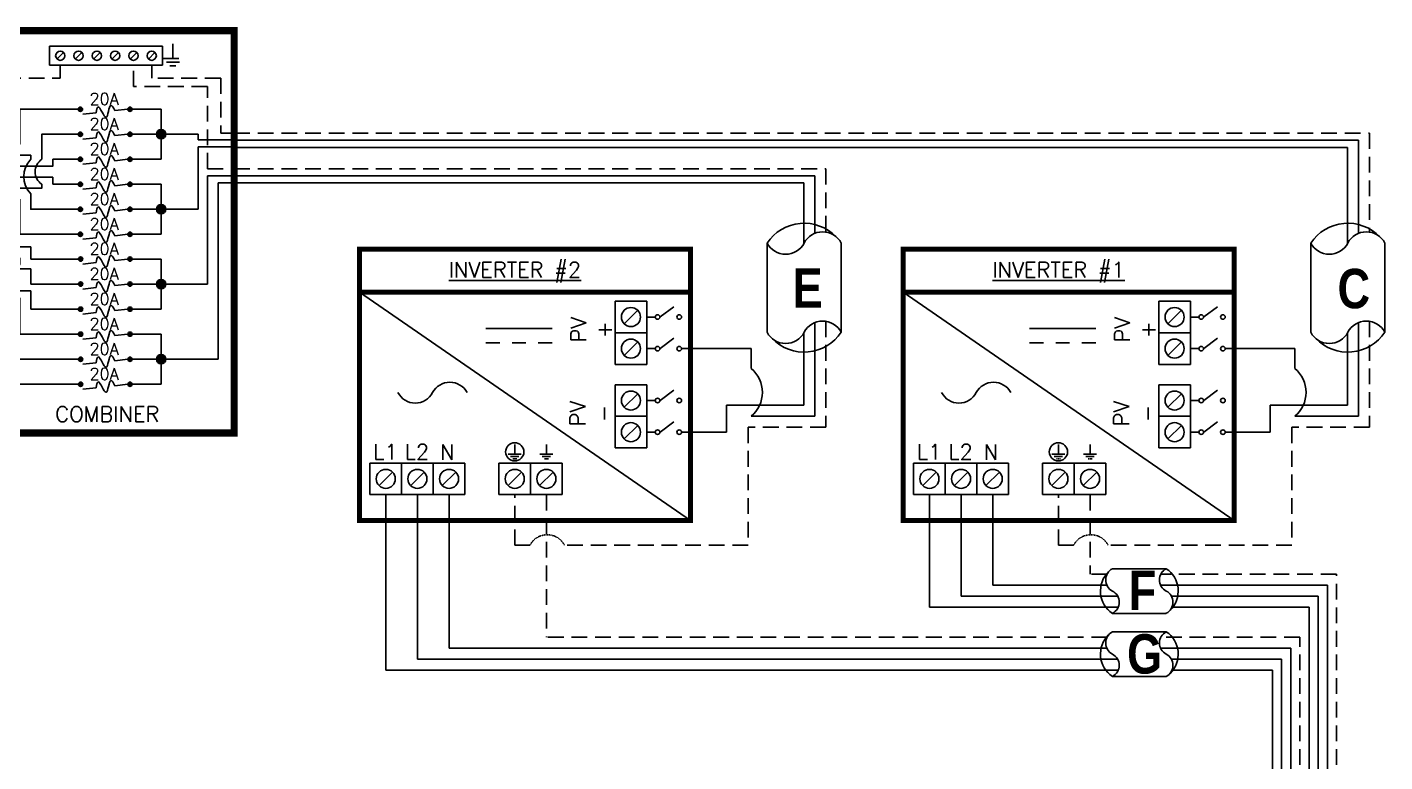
# Model space of a CAD drawing. Header units: feet. Extents: x 7089 to 7870, y 14556 to 15111.
# Drawn here: x 7547 to 7870.2, y 14925.9 to 15100.9 of the extents above; entities that cross this region are included whole.
import ezdxf

# ---------------------------------------------------------------- set-up
doc = ezdxf.new("R2010")
doc.units = ezdxf.units.FT
doc.header["$MEASUREMENT"] = 0
doc.linetypes.add('HIDDEN', pattern=[0.375, 0.25, -0.125])
doc.styles.add('ONE LINE TXT', font='techb___.ttf')
doc.styles.get("Standard").update_dxf_attribs({"font": 'simplex.shx'})

# ---------------------------------------------------------------- blocks, each defined once
blk = doc.blocks.new('6stringCombiner')
at = {"linetype": 'Continuous'}
h = blk.add_hatch(color=7, dxfattribs=at)
h.dxf.hatch_style = 1
edge = h.paths.add_edge_path()
edge.add_arc((20.51, 77.12), 0.513, 0, 360)
h = blk.add_hatch(color=7, dxfattribs=at)
h.dxf.hatch_style = 1
edge = h.paths.add_edge_path()
edge.add_arc((32.29, 77.12), 0.513, 0, 360)
h = blk.add_hatch(color=7, dxfattribs=at)
h.dxf.hatch_style = 1
edge = h.paths.add_edge_path()
edge.add_arc((20.51, 71.16), 0.513, 0, 360)
h = blk.add_hatch(color=7, dxfattribs=at)
h.dxf.hatch_style = 1
edge = h.paths.add_edge_path()
edge.add_arc((32.29, 71.16), 0.513, 0, 360)
h = blk.add_hatch(color=254, dxfattribs=at)
h.dxf.hatch_style = 1
edge = h.paths.add_edge_path()
edge.add_arc((39.7, 71.16), 1.11, 0, 360)
h = blk.add_hatch(color=7, dxfattribs=at)
h.dxf.hatch_style = 1
edge = h.paths.add_edge_path()
edge.add_arc((20.51, 65.2), 0.513, 0, 360)
h = blk.add_hatch(color=7, dxfattribs=at)
h.dxf.hatch_style = 1
edge = h.paths.add_edge_path()
edge.add_arc((32.29, 65.2), 0.513, 0, 360)
h = blk.add_hatch(color=253, dxfattribs=at)
h.dxf.hatch_style = 1
edge = h.paths.add_edge_path()
edge.add_arc((20.51, 59.24), 0.513, 0, 360)
h = blk.add_hatch(color=253, dxfattribs=at)
h.dxf.hatch_style = 1
edge = h.paths.add_edge_path()
edge.add_arc((32.29, 59.24), 0.513, 0, 360)
h = blk.add_hatch(color=253, dxfattribs=at)
h.dxf.hatch_style = 1
edge = h.paths.add_edge_path()
edge.add_arc((20.51, 53.28), 0.513, 0, 360)
h = blk.add_hatch(color=253, dxfattribs=at)
h.dxf.hatch_style = 1
edge = h.paths.add_edge_path()
edge.add_arc((32.29, 53.28), 0.513, 0, 360)
h = blk.add_hatch(color=254, dxfattribs=at)
h.dxf.hatch_style = 1
edge = h.paths.add_edge_path()
edge.add_arc((39.7, 53.28), 1.11, 0, 360)
h = blk.add_hatch(color=253, dxfattribs=at)
h.dxf.hatch_style = 1
edge = h.paths.add_edge_path()
edge.add_arc((20.51, 47.32), 0.513, 0, 360)
h = blk.add_hatch(color=253, dxfattribs=at)
h.dxf.hatch_style = 1
edge = h.paths.add_edge_path()
edge.add_arc((32.29, 47.32), 0.513, 0, 360)
h = blk.add_hatch(color=7, dxfattribs=at)
h.dxf.hatch_style = 1
edge = h.paths.add_edge_path()
edge.add_arc((20.53, 41.41), 0.513, 0, 360)
h = blk.add_hatch(color=7, dxfattribs=at)
h.dxf.hatch_style = 1
edge = h.paths.add_edge_path()
edge.add_arc((32.3, 41.41), 0.513, 0, 360)
h = blk.add_hatch(color=7, dxfattribs=at)
h.dxf.hatch_style = 1
edge = h.paths.add_edge_path()
edge.add_arc((20.53, 35.45), 0.513, 0, 360)
h = blk.add_hatch(color=7, dxfattribs=at)
h.dxf.hatch_style = 1
edge = h.paths.add_edge_path()
edge.add_arc((32.3, 35.45), 0.513, 0, 360)
h = blk.add_hatch(color=254, dxfattribs=at)
h.dxf.hatch_style = 1
edge = h.paths.add_edge_path()
edge.add_arc((39.71, 35.45), 1.11, 0, 360)
h = blk.add_hatch(color=7, dxfattribs=at)
h.dxf.hatch_style = 1
edge = h.paths.add_edge_path()
edge.add_arc((20.53, 29.49), 0.513, 0, 360)
h = blk.add_hatch(color=7, dxfattribs=at)
h.dxf.hatch_style = 1
edge = h.paths.add_edge_path()
edge.add_arc((32.3, 29.49), 0.513, 0, 360)
h = blk.add_hatch(color=253, dxfattribs=at)
h.dxf.hatch_style = 1
edge = h.paths.add_edge_path()
edge.add_arc((20.53, 23.53), 0.513, 0, 360)
h = blk.add_hatch(color=253, dxfattribs=at)
h.dxf.hatch_style = 1
edge = h.paths.add_edge_path()
edge.add_arc((32.3, 23.53), 0.513, 0, 360)
h = blk.add_hatch(color=253, dxfattribs=at)
h.dxf.hatch_style = 1
edge = h.paths.add_edge_path()
edge.add_arc((20.53, 17.57), 0.513, 0, 360)
h = blk.add_hatch(color=253, dxfattribs=at)
h.dxf.hatch_style = 1
edge = h.paths.add_edge_path()
edge.add_arc((32.3, 17.57), 0.513, 0, 360)
h = blk.add_hatch(color=254, dxfattribs=at)
h.dxf.hatch_style = 1
edge = h.paths.add_edge_path()
edge.add_arc((39.71, 17.57), 1.11, 0, 360)
h = blk.add_hatch(color=253, dxfattribs=at)
h.dxf.hatch_style = 1
edge = h.paths.add_edge_path()
edge.add_arc((20.53, 11.61), 0.513, 0, 360)
h = blk.add_hatch(color=253, dxfattribs=at)
h.dxf.hatch_style = 1
edge = h.paths.add_edge_path()
edge.add_arc((32.3, 11.61), 0.513, 0, 360)
at = {"color": 1, "linetype": 'Continuous'}
for p, q in [((13.11, 87.6), (13.11, 92.14)), ((13.11, 92.14), (40.06, 92.14)), ((40.06, 92.14), (40.06, 87.6)), ((40.06, 87.6), (13.11, 87.6)), ((21.09, 75.94), (24.21, 76.29)), ((28.68, 76.78), (31.78, 77.12)), ((28.69, 70.82), (31.79, 71.16)), ((21.1, 69.97), (24.22, 70.33)), ((28.69, 64.86), (31.79, 65.2)), ((21.1, 64.01), (24.22, 64.37)), ((21.1, 58.05), (24.22, 58.4)), ((28.69, 58.9), (31.79, 59.24)), ((21.1, 52.09), (24.22, 52.44)), ((28.69, 52.94), (31.79, 53.28)), ((21.1, 46.13), (24.22, 46.48)), ((28.69, 46.97), (31.79, 47.32)), ((21.1, 40.23), (24.22, 40.58)), ((28.69, 41.07), (31.79, 41.41)), ((21.1, 34.26), (24.22, 34.62)), ((28.69, 35.11), (31.79, 35.45)), ((28.69, 29.15), (31.79, 29.49)), ((21.1, 28.3), (24.22, 28.66)), ((21.1, 22.34), (24.22, 22.69)), ((28.69, 23.19), (31.79, 23.53)), ((21.1, 16.38), (24.22, 16.73)), ((28.69, 17.22), (31.79, 17.57)), ((21.1, 10.42), (24.22, 10.77)), ((28.69, 11.26), (31.79, 11.61))]:
    blk.add_line(p, q, dxfattribs=at)
at = {"color": 4, "linetype": 'Continuous'}
for p, q in [((16.49, 90.65), (14.92, 89.08)), ((20.84, 90.65), (19.27, 89.08)), ((25.19, 90.65), (23.62, 89.08)), ((29.54, 90.65), (27.97, 89.08)), ((33.89, 90.65), (32.32, 89.08)), ((38.25, 90.65), (36.67, 89.08))]:
    blk.add_line(p, q, dxfattribs=at)
at = {"color": 92, "linetype": 'HIDDEN', "ltscale": 15}
for p, q in [((15.71, 84.52), (15.71, 87.6)), ((33.11, 82.53), (33.11, 87.6)), ((37.46, 84.52), (37.46, 87.6)), ((2.56, 71.4), (2.56, 84.52)), ((2.56, 84.52), (15.71, 84.52)), ((53.89, 84.52), (37.46, 84.52)), ((53.89, 84.52), (53.89, 71.4)), ((50.72, 82.54), (33.11, 82.53)), ((50.72, 62.94), (50.72, 82.54)), ((0, 71.4), (2.56, 71.4)), ((53.89, 71.4), (57.11, 71.4)), ((50.72, 62.94), (57.11, 62.94))]:
    blk.add_line(p, q, dxfattribs=at)
at = {"color": 7, "linetype": 'Continuous'}
for p, q in [((48.55, 71.16), (39.7, 71.16)), ((48.55, 69.79), (48.55, 71.16)), ((0, 68.78), (3.44, 68.78)), ((48.55, 69.79), (57.11, 69.79)), ((0, 63.53), (3.43, 63.53)), ((0, 58.29), (3.44, 58.29)), ((8.71, 41.41), (13.92, 41.41)), ((11.3, 35.45), (13.92, 35.45)), ((50.72, 35.45), (39.71, 35.45))]:
    blk.add_line(p, q, dxfattribs=at)
at = {"color": 253, "linetype": 'Continuous'}
for p, q in [((48.55, 68.18), (48.55, 53.28)), ((48.55, 68.18), (57.11, 68.18)), ((0, 66.15), (3.44, 66.15)), ((0, 60.91), (3.44, 60.91)), ((53.31, 17.57), (53.31, 59.55)), ((53.31, 59.55), (57.11, 59.55)), ((0, 55.67), (3.44, 55.67)), ((6.06, 55.67), (6.06, 47.32)), ((48.55, 53.28), (39.7, 53.28)), ((6.06, 47.32), (13.92, 47.32)), ((0, 41.68), (6.06, 41.68)), ((6.06, 41.68), (6.06, 40.26)), ((0, 36.44), (4.34, 36.44)), ((4.34, 36.44), (4.34, 35.98)), ((0, 31.2), (2.65, 31.2)), ((2.65, 31.2), (2.65, 11.61)), ((4.34, 31.12), (4.34, 17.57)), ((6.06, 31.99), (6.06, 23.53)), ((6.06, 23.53), (13.93, 23.53)), ((4.34, 17.57), (8.68, 17.57)), ((8.68, 17.57), (13.92, 17.57)), ((53.31, 17.57), (40.82, 17.57)), ((2.65, 11.61), (6.06, 11.61)), ((6.06, 11.61), (13.92, 11.61))]:
    blk.add_line(p, q, dxfattribs=at)
for p, q in [((50.72, 35.45), (50.72, 61.25)), ((50.72, 61.25), (57.11, 61.25))]:
    blk.add_line(p, q)
at = {"color": 7}
for p, q in [((8.71, 44.3), (0, 44.3)), ((8.71, 41.41), (8.71, 44.3)), ((0, 39.06), (8.71, 39.06)), ((8.71, 39.06), (8.71, 35.45)), ((0, 33.82), (8.71, 33.82)), ((8.71, 35.45), (11.3, 35.45)), ((8.71, 33.82), (8.71, 29.49))]:
    blk.add_line(p, q, dxfattribs=at)
at = {"lineweight": 50, "const_width": 1.71}
blk.add_lwpolyline([(57.11, 0), (0, 0), (0, 95.81), (57.11, 95.81)], close=True, dxfattribs=at)
blk.add_lwpolyline([(57.11, 0), (0, 0), (0, 95.81), (57.11, 95.81)], close=True, dxfattribs=at)
at = {"color": 92, "linetype": 'HIDDEN', "ltscale": 15, "flags": 128}
for points in [[(42.53, 92.72), (42.53, 89.22)], [(40.18, 89.22), (44.87, 89.22)], [(44.05, 88.35), (41, 88.35)], [(43.24, 87.48), (41.81, 87.48)]]:
    blk.add_lwpolyline(points, dxfattribs=at)
at = {"color": 7, "linetype": 'Continuous', "flags": 128}
for points in [[(3.44, 68.78), (6.06, 68.78), (6.06, 77.12), (13.92, 77.12)], [(13.92, 77.12), (20.51, 77.12)], [(32.29, 77.12), (39.7, 77.12)], [(39.7, 77.12), (39.7, 65.2)], [(11.3, 65.2), (11.3, 71.16), (13.92, 71.16)], [(13.92, 71.16), (20.51, 71.16)], [(13.92, 71.16), (20.51, 71.16)], [(32.29, 71.16), (39.7, 71.16)], [(3.43, 63.53), (13.92, 63.53), (13.92, 65.2)], [(13.92, 65.2), (20.51, 65.2)], [(13.92, 65.2), (20.51, 65.2)], [(32.29, 65.2), (39.7, 65.2)], [(3.44, 58.29), (11.3, 58.29), (11.3, 59.24)], [(13.93, 41.41), (20.53, 41.41)], [(32.3, 41.41), (39.71, 41.41)], [(39.71, 41.41), (39.71, 29.49)], [(13.93, 35.45), (20.53, 35.45)], [(13.93, 35.45), (20.53, 35.45)], [(32.3, 35.45), (39.71, 35.45)], [(8.71, 29.49), (20.53, 29.49)], [(8.71, 29.49), (20.53, 29.49)], [(32.3, 29.49), (39.71, 29.49)]]:
    blk.add_lwpolyline(points, dxfattribs=at)
at = {"color": 253, "linetype": 'Continuous', "flags": 128}
for points in [[(3.44, 66.15), (8.68, 66.15), (8.68, 65.2)], [(3.44, 60.91), (13.92, 60.91), (13.92, 59.24)], [(13.92, 59.24), (20.51, 59.24)], [(13.92, 59.24), (20.51, 59.24)], [(32.29, 59.24), (39.7, 59.24)], [(39.7, 59.24), (39.7, 47.32)], [(6.06, 55.67), (3.44, 55.67)], [(8.68, 56.94), (8.68, 53.28), (13.92, 53.28)], [(13.92, 53.28), (20.51, 53.28)], [(13.92, 53.28), (20.51, 53.28)], [(32.29, 53.28), (39.7, 53.28)], [(13.92, 47.32), (20.51, 47.32)], [(32.29, 47.32), (39.7, 47.32)], [(13.93, 23.53), (20.53, 23.53)], [(13.93, 23.53), (20.53, 23.53)], [(32.3, 23.53), (39.71, 23.53)], [(39.71, 23.53), (39.71, 11.61)], [(13.93, 17.57), (20.53, 17.57)], [(13.93, 17.57), (20.53, 17.57)], [(32.3, 17.57), (39.71, 17.57)], [(13.93, 11.61), (20.53, 11.61)], [(32.3, 11.61), (39.71, 11.61)]]:
    blk.add_lwpolyline(points, dxfattribs=at)
at = {"color": 4, "linetype": 'Continuous'}
for centre in [(15.71, 89.87), (20.06, 89.87), (24.41, 89.87), (28.76, 89.87), (33.11, 89.87), (37.46, 89.87)]:
    blk.add_circle(centre, 1.11, dxfattribs=at)
at = {"color": 7, "linetype": 'Continuous'}
for centre, radius in [((20.51, 77.12), 0.513), ((32.29, 77.12), 0.513), ((20.51, 71.16), 0.513), ((32.29, 71.16), 0.513), ((39.7, 71.16), 1.11), ((39.7, 71.16), 1.11), ((20.51, 65.2), 0.513), ((32.29, 65.2), 0.513), ((39.7, 53.28), 1.11), ((39.7, 53.28), 1.11), ((20.53, 41.41), 0.513), ((32.3, 41.41), 0.513), ((20.53, 35.45), 0.513), ((32.3, 35.45), 0.513), ((39.71, 35.45), 1.11), ((39.71, 35.45), 1.11), ((20.53, 29.49), 0.513), ((32.3, 29.49), 0.513), ((39.71, 17.57), 1.11), ((39.71, 17.57), 1.11)]:
    blk.add_circle(centre, radius, dxfattribs=at)
at = {"color": 253, "linetype": 'Continuous'}
for centre in [(20.51, 59.24), (32.29, 59.24), (20.51, 53.28), (32.29, 53.28), (20.51, 47.32), (32.29, 47.32), (20.53, 23.53), (32.3, 23.53), (20.53, 17.57), (32.3, 17.57), (20.53, 11.61), (32.3, 11.61)]:
    blk.add_circle(centre, 0.513, dxfattribs=at)
for centre, radius, start, end in [((12.9, 61.07), 5.91, 135.6055, 224.3945), ((13.49, 36.12), 8.5, 150.9088, 209.0912), ((6.41, 33.55), 3.19, 130.4007, 229.5993)]:
    blk.add_arc(centre, radius, start, end, dxfattribs=at)
at = {"color": 7, "linetype": 'Continuous'}
blk.add_arc((13.34, 62.22), 3.61, 124.3567, 235.6433, dxfattribs=at)
at = {"color": 1, "linetype": 'Continuous'}
for points in [[(24.21, 76.29), (24.72, 77.69), (26.59, 75.2), (27.74, 78.03), (28.68, 76.78)], [(24.22, 70.33), (24.73, 71.73), (26.6, 69.23), (27.76, 72.07), (28.69, 70.82)], [(24.22, 64.37), (24.73, 65.77), (26.6, 63.27), (27.76, 66.1), (28.69, 64.86)], [(24.22, 58.4), (24.73, 59.81), (26.6, 57.31), (27.76, 60.14), (28.69, 58.9)], [(24.22, 52.44), (24.73, 53.85), (26.6, 51.35), (27.76, 54.18), (28.69, 52.94)], [(24.22, 46.48), (24.73, 47.88), (26.6, 45.39), (27.76, 48.22), (28.69, 46.97)], [(24.22, 40.58), (24.73, 41.98), (26.6, 39.49), (27.76, 42.32), (28.69, 41.07)], [(24.22, 34.62), (24.73, 36.02), (26.6, 33.52), (27.76, 36.36), (28.69, 35.11)], [(24.22, 28.66), (24.73, 30.06), (26.6, 27.56), (27.76, 30.39), (28.69, 29.15)], [(24.22, 22.69), (24.73, 24.1), (26.6, 21.6), (27.76, 24.43), (28.69, 23.19)], [(24.22, 16.73), (24.73, 18.13), (26.6, 15.64), (27.76, 18.47), (28.69, 17.22)], [(24.22, 10.77), (24.73, 12.17), (26.6, 9.68), (27.76, 12.51), (28.69, 11.26)]]:
    blk.add_spline(points, degree=3, dxfattribs=at)
for p in [(22.67, 78.19), (22.68, 72.23), (22.68, 66.27), (22.68, 60.31), (22.68, 54.35), (22.68, 48.39), (22.68, 42.48), (22.68, 36.52), (22.68, 30.56), (22.68, 24.6), (22.68, 18.64), (22.68, 12.68)]:
    blk.add_text('20A', height=2.778, dxfattribs=at).set_placement(p)
at = {"color": 1, "insert": (26.91, 4.5), "char_height": 3.658, "attachment_point": 5}
blk.add_mtext_dynamic_manual_height_columns('COMBINER', width=1.1897, gutter_width=7.17, heights=[0], dxfattribs=at)

msp = doc.modelspace()

# ---------------------------------------------------------------- linework, layer by layer
at = {"color": 92, "linetype": 'HIDDEN', "ltscale": 15}
for p, q in [((7596.25, 15075.61), (7866.55, 15075.61)), ((7866.55, 15075.61), (7866.55, 15052.05)), ((7596.25, 15067.15), (7737.12, 15067.15)), ((7737.12, 15067.15), (7737.12, 15052.05)), ((7737.12, 15030.8), (7737.12, 15005.55)), ((7866.55, 15030.8), (7866.55, 15005.55)), ((7737.12, 15005.55), (7718.61, 15005.55)), ((7718.61, 15005.55), (7718.61, 14977.47)), ((7866.55, 15005.55), (7848.04, 15005.55)), ((7848.04, 15005.55), (7848.04, 14977.47)), ((7663.04, 14977.47), (7663.04, 14989.51)), ((7670.57, 14989.51), (7670.57, 14955.58)), ((7792.47, 14977.47), (7792.47, 14989.51)), ((7800, 14989.51), (7800, 14970.6)), ((7663.04, 14977.47), (7666.64, 14977.47)), ((7718.61, 14977.47), (7674.88, 14977.47)), ((7792.47, 14977.47), (7796.07, 14977.47)), ((7848.04, 14977.47), (7804.31, 14977.47)), ((7804.06, 14970.6), (7800, 14970.6)), ((7858.66, 14970.6), (7816.87, 14970.6)), ((7858.66, 14857.67), (7858.66, 14970.6)), ((7804.06, 14955.58), (7670.57, 14955.58)), ((7849.96, 14955.58), (7816.87, 14955.58)), ((7849.96, 14857.67), (7849.96, 14955.58))]:
    msp.add_line(p, q, dxfattribs=at)
at = {"color": 7, "linetype": 'Continuous'}
for p, q in [((7596.25, 15073.92), (7863.93, 15073.92)), ((7863.93, 15073.92), (7863.93, 15051.75)), ((7596.25, 15065.46), (7734.5, 15065.46)), ((7734.5, 15065.46), (7734.5, 15051.75)), ((7723.12, 15049.44), (7723.12, 15028.2)), ((7740.75, 15028.2), (7740.75, 15049.44)), ((7852.55, 15049.44), (7852.55, 15028.2)), ((7870.18, 15028.2), (7870.18, 15049.44)), ((7704.89, 14983.34), (7626.11, 15037.71)), ((7834.32, 14983.34), (7755.54, 15037.71)), ((7734.5, 15030.51), (7734.5, 15008.18)), ((7863.93, 15030.51), (7863.93, 15008.18)), ((7671.93, 15029.1), (7656.17, 15029.1)), ((7801.37, 15029.1), (7785.6, 15029.1)), ((7659.46, 15025.69), (7656.17, 15025.69)), ((7665.7, 15025.69), (7662.4, 15025.69)), ((7671.93, 15025.69), (7668.64, 15025.69)), ((7719.33, 15024.3), (7702.74, 15024.3)), ((7719.33, 15019.57), (7719.33, 15024.3)), ((7788.89, 15025.69), (7785.6, 15025.69)), ((7795.13, 15025.69), (7791.84, 15025.69)), ((7801.37, 15025.69), (7798.07, 15025.69)), ((7848.76, 15024.3), (7832.17, 15024.3)), ((7848.76, 15019.57), (7848.76, 15024.3)), ((7734.5, 15008.18), (7719.33, 15008.18)), ((7863.93, 15008.18), (7848.76, 15008.18)), ((7632.33, 14989.51), (7632.33, 14947.69)), ((7761.76, 14989.51), (7761.76, 14962.71)), ((7818.14, 14971.87), (7805.32, 14971.87)), ((7761.76, 14962.71), (7806.69, 14962.71)), ((7819.5, 14962.71), (7852.14, 14962.71)), ((7852.14, 14962.71), (7852.14, 14857.67)), ((7805.32, 14961.24), (7818.14, 14961.24)), ((7818.14, 14956.84), (7805.32, 14956.84)), ((7632.33, 14947.69), (7806.69, 14947.69)), ((7805.32, 14946.21), (7818.14, 14946.21)), ((7819.5, 14947.69), (7843.43, 14947.69)), ((7843.43, 14947.69), (7843.43, 14857.67))]:
    msp.add_line(p, q, dxfattribs=at)
at = {"color": 253, "linetype": 'Continuous'}
for p, q in [((7596.25, 15072.23), (7861.31, 15072.23)), ((7861.31, 15072.23), (7861.31, 15049.34)), ((7596.25, 15063.77), (7731.88, 15063.77)), ((7731.88, 15063.77), (7731.88, 15049.34)), ((7731.88, 15028.1), (7731.88, 15010.8)), ((7861.31, 15028.1), (7861.31, 15010.8)), ((7731.88, 15010.8), (7713.42, 15010.8)), ((7713.42, 15010.8), (7713.42, 15004.4)), ((7861.31, 15010.8), (7842.85, 15010.8)), ((7842.85, 15010.8), (7842.85, 15004.4)), ((7713.42, 15004.4), (7702.74, 15004.4)), ((7842.85, 15004.4), (7832.17, 15004.4)), ((7647.4, 14989.51), (7647.4, 14952.95)), ((7776.83, 14989.51), (7776.83, 14967.97)), ((7776.83, 14967.97), (7803.98, 14967.97)), ((7816.8, 14967.97), (7856.49, 14967.97)), ((7856.49, 14857.67), (7856.49, 14967.97)), ((7647.4, 14952.95), (7803.98, 14952.95)), ((7816.8, 14952.95), (7847.79, 14952.95)), ((7847.79, 14952.95), (7847.79, 14857.67))]:
    msp.add_line(p, q, dxfattribs=at)
at = {"color": 1, "linetype": 'Continuous'}
for p, q in [((7686.93, 15020.53), (7686.93, 15035.6)), ((7686.93, 15035.6), (7694.46, 15035.6)), ((7686.93, 15020.53), (7686.93, 15035.6)), ((7694.46, 15035.6), (7694.46, 15020.53)), ((7694.46, 15035.6), (7694.46, 15028.06)), ((7700.89, 15034.29), (7697.63, 15031.85)), ((7816.36, 15020.53), (7816.36, 15035.6)), ((7816.36, 15035.6), (7823.89, 15035.6)), ((7816.36, 15020.53), (7816.36, 15035.6)), ((7823.89, 15035.6), (7823.89, 15020.53)), ((7823.89, 15035.6), (7823.89, 15028.06)), ((7830.32, 15034.29), (7827.06, 15031.85)), ((7694.46, 15031.83), (7696.5, 15031.83)), ((7823.89, 15031.83), (7825.93, 15031.83)), ((7694.46, 15028.06), (7686.93, 15028.06)), ((7700.89, 15026.76), (7697.63, 15024.31)), ((7823.89, 15028.06), (7816.36, 15028.06)), ((7830.32, 15026.76), (7827.06, 15024.31)), ((7694.46, 15024.3), (7696.5, 15024.3)), ((7823.89, 15024.3), (7825.93, 15024.3)), ((7694.46, 15020.53), (7686.93, 15020.53)), ((7823.89, 15020.53), (7816.36, 15020.53)), ((7686.93, 15000.63), (7686.93, 15015.7)), ((7686.93, 15015.7), (7694.46, 15015.7)), ((7694.46, 15015.7), (7694.46, 15008.17)), ((7700.89, 15014.4), (7697.63, 15011.95)), ((7816.36, 15000.63), (7816.36, 15015.7)), ((7816.36, 15015.7), (7823.89, 15015.7)), ((7823.89, 15015.7), (7823.89, 15008.17)), ((7830.32, 15014.4), (7827.06, 15011.95)), ((7694.46, 15011.93), (7696.5, 15011.93)), ((7823.89, 15011.93), (7825.93, 15011.93)), ((7694.46, 15008.17), (7686.93, 15008.17)), ((7694.46, 15008.17), (7694.46, 15000.63)), ((7823.89, 15008.17), (7816.36, 15008.17)), ((7823.89, 15008.17), (7823.89, 15000.63)), ((7694.46, 15004.4), (7696.5, 15004.4)), ((7700.89, 15006.86), (7697.63, 15004.42)), ((7823.89, 15004.4), (7825.93, 15004.4)), ((7830.32, 15006.86), (7827.06, 15004.42)), ((7694.46, 15000.63), (7686.93, 15000.63)), ((7823.89, 15000.63), (7816.36, 15000.63)), ((7628.56, 14997.04), (7643.63, 14997.04)), ((7628.56, 14989.51), (7628.56, 14997.04)), ((7628.56, 14997.04), (7636.1, 14997.04)), ((7636.1, 14997.04), (7636.1, 14989.51)), ((7643.63, 14997.04), (7643.63, 14989.51)), ((7643.63, 14997.04), (7651.17, 14997.04)), ((7651.17, 14997.04), (7651.17, 14989.51)), ((7659.27, 14997.04), (7674.34, 14997.04)), ((7659.27, 14989.51), (7659.27, 14997.04)), ((7659.27, 14997.04), (7666.8, 14997.04)), ((7666.8, 14997.04), (7666.8, 14989.51)), ((7674.34, 14997.04), (7674.34, 14989.51)), ((7757.99, 14997.04), (7773.06, 14997.04)), ((7757.99, 14989.51), (7757.99, 14997.04)), ((7757.99, 14997.04), (7765.53, 14997.04)), ((7765.53, 14997.04), (7765.53, 14989.51)), ((7773.06, 14997.04), (7773.06, 14989.51)), ((7773.06, 14997.04), (7780.6, 14997.04)), ((7780.6, 14997.04), (7780.6, 14989.51)), ((7788.7, 14997.04), (7803.77, 14997.04)), ((7788.7, 14989.51), (7788.7, 14997.04)), ((7788.7, 14997.04), (7796.23, 14997.04)), ((7796.23, 14997.04), (7796.23, 14989.51)), ((7803.77, 14997.04), (7803.77, 14989.51)), ((7643.63, 14989.51), (7628.56, 14989.51)), ((7643.63, 14989.51), (7651.17, 14989.51)), ((7674.34, 14989.51), (7659.27, 14989.51)), ((7773.06, 14989.51), (7757.99, 14989.51)), ((7773.06, 14989.51), (7780.6, 14989.51)), ((7803.77, 14989.51), (7788.7, 14989.51))]:
    msp.add_line(p, q, dxfattribs=at)
at = {"color": 4, "linetype": 'Continuous'}
for p, q in [((7692.3, 15033.44), (7689.09, 15030.22)), ((7821.73, 15033.44), (7818.52, 15030.22)), ((7692.3, 15025.9), (7689.09, 15022.69)), ((7821.73, 15025.9), (7818.52, 15022.69)), ((7692.3, 15013.54), (7689.09, 15010.33)), ((7821.73, 15013.54), (7818.52, 15010.33)), ((7692.3, 15006.01), (7689.09, 15002.79)), ((7821.73, 15006.01), (7818.52, 15002.79)), ((7633.94, 14994.88), (7630.72, 14991.67)), ((7641.47, 14994.88), (7638.26, 14991.67)), ((7649, 14994.88), (7645.79, 14991.67)), ((7664.64, 14994.88), (7661.43, 14991.67)), ((7672.18, 14994.88), (7668.96, 14991.67)), ((7763.37, 14994.88), (7760.15, 14991.67)), ((7770.9, 14994.88), (7767.69, 14991.67)), ((7778.44, 14994.88), (7775.22, 14991.67)), ((7794.07, 14994.88), (7790.86, 14991.67)), ((7801.61, 14994.88), (7798.39, 14991.67))]:
    msp.add_line(p, q, dxfattribs=at)
at = {"color": 10, "linetype": 'Continuous'}
for p, q in [((7639.86, 14989.51), (7639.86, 14950.32)), ((7769.29, 14989.51), (7769.29, 14965.34)), ((7769.29, 14965.34), (7806.56, 14965.34)), ((7819.37, 14965.34), (7854.31, 14965.34)), ((7854.31, 14965.34), (7854.31, 14857.67)), ((7639.86, 14950.32), (7806.56, 14950.32)), ((7819.37, 14950.32), (7845.61, 14950.32)), ((7845.61, 14950.32), (7845.61, 14857.67))]:
    msp.add_line(p, q, dxfattribs=at)
at = {"lineweight": 50, "const_width": 1.19}
for points in [[(7626.11, 14983.34), (7626.11, 15048), (7704.89, 15048), (7704.89, 14983.34)], [(7626.11, 15037.71), (7626.11, 15048), (7704.89, 15048), (7704.89, 15037.71)], [(7755.54, 14983.34), (7755.54, 15048), (7834.32, 15048), (7834.32, 14983.34)], [(7755.54, 15037.71), (7755.54, 15048), (7834.32, 15048), (7834.32, 15037.71)]]:
    msp.add_lwpolyline(points, close=True, dxfattribs=at)
at = {"color": 92, "linetype": 'Continuous', "flags": 128}
for points in [[(7663.04, 15001.45), (7663.03, 14999.15)], [(7670.57, 15001.45), (7670.57, 14999.15)], [(7792.47, 15001.45), (7792.47, 14999.15)], [(7800, 15001.45), (7800, 14999.15)], [(7661.5, 14999.15), (7664.57, 14999.15)], [(7664.04, 14998.58), (7662.03, 14998.58)], [(7663.51, 14998.01), (7662.56, 14998.01)], [(7669.03, 14999.15), (7672.1, 14999.15)], [(7671.57, 14998.58), (7669.56, 14998.58)], [(7671.04, 14998.01), (7670.1, 14998.01)], [(7790.93, 14999.15), (7794, 14999.15)], [(7793.47, 14998.58), (7791.46, 14998.58)], [(7798.46, 14999.15), (7801.54, 14999.15)], [(7801, 14998.58), (7799, 14998.58)]]:
    msp.add_lwpolyline(points, dxfattribs=at)
at = {"color": 92, "linetype": 'HIDDEN', "flags": 128}
for points in [[(7792.94, 14998.01), (7791.99, 14998.01)], [(7800.47, 14998.01), (7799.53, 14998.01)]]:
    msp.add_lwpolyline(points, dxfattribs=at)
at = {"color": 4, "linetype": 'Continuous'}
for centre in [(7690.7, 15031.83), (7820.13, 15031.83), (7690.7, 15024.3), (7820.13, 15024.3), (7690.7, 15011.93), (7820.13, 15011.93), (7690.7, 15004.4), (7820.13, 15004.4), (7632.33, 14993.27), (7639.86, 14993.27), (7647.4, 14993.27), (7663.04, 14993.27), (7670.57, 14993.27), (7761.76, 14993.27), (7769.29, 14993.27), (7776.83, 14993.27), (7792.47, 14993.27), (7800, 14993.27)]:
    msp.add_circle(centre, 2.27, dxfattribs=at)
at = {"color": 1, "linetype": 'Continuous'}
for centre in [(7697.04, 15031.83), (7702.2, 15031.83), (7826.47, 15031.83), (7831.63, 15031.83), (7697.04, 15024.3), (7702.2, 15024.3), (7826.47, 15024.3), (7831.63, 15024.3), (7697.04, 15011.93), (7702.2, 15011.93), (7826.47, 15011.93), (7831.63, 15011.93), (7697.04, 15004.4), (7702.2, 15004.4), (7826.47, 15004.4), (7831.63, 15004.4)]:
    msp.add_circle(centre, 0.541, dxfattribs=at)
at = {"color": 92, "linetype": 'Continuous'}
for centre in [(7663.04, 14999.71), (7792.47, 14999.71)]:
    msp.add_circle(centre, 2.17, dxfattribs=at)
at = {"color": 7, "linetype": 'Continuous'}
for centre, radius, start, end in [((7731.93, 15043.59), 10.58, 43.9732, 146.4265), ((7861.36, 15043.59), 10.58, 43.9732, 146.4265), ((7731.93, 15034.05), 10.58, 223.9732, 326.4265), ((7861.36, 15034.05), 10.58, 223.9732, 326.4265), ((7814.61, 14966.55), 6.38, 313.9732, 56.4265), ((7808.85, 14966.55), 6.38, 133.9732, 236.4265), ((7808.85, 14951.53), 6.38, 133.9732, 236.4265), ((7814.61, 14951.53), 6.38, 313.9732, 56.4265)]:
    msp.add_arc(centre, radius, start, end, dxfattribs=at)
at = {"linetype": 'Continuous'}
for centre, radius, start, end in [((7727.53, 15051.75), 4.98, 207.6639, 332.3361), ((7736.34, 15047.13), 4.98, 27.6639, 152.3361), ((7856.96, 15051.75), 4.98, 207.6639, 332.3361), ((7865.77, 15047.13), 4.98, 27.6639, 152.3361), ((7736.34, 15025.89), 4.98, 27.6639, 152.3361), ((7865.77, 15025.89), 4.98, 27.6639, 152.3361), ((7727.53, 15030.51), 4.98, 207.6639, 332.3361), ((7856.96, 15030.51), 4.98, 207.6639, 332.3361), ((7714.56, 15013.87), 7.43, 309.9338, 50.0662), ((7843.99, 15013.87), 7.43, 309.9338, 50.0662), ((7639.35, 15015.97), 4.65, 207.6639, 332.3361), ((7647.59, 15011.65), 4.65, 27.6639, 152.3361), ((7768.78, 15015.97), 4.65, 207.6639, 332.3361), ((7777.02, 15011.65), 4.65, 27.6639, 152.3361), ((7806.72, 14969.21), 3, 117.6639, 242.3361), ((7819.53, 14969.21), 3, 117.6639, 242.3361), ((7803.93, 14963.9), 3, 297.6639, 62.3361), ((7816.74, 14963.9), 3, 297.6639, 62.3361), ((7806.72, 14954.19), 3, 117.6639, 242.3361), ((7819.53, 14954.19), 3, 117.6639, 242.3361), ((7803.93, 14948.87), 3, 297.6639, 62.3361), ((7816.74, 14948.87), 3, 297.6639, 62.3361)]:
    msp.add_arc(centre, radius, start, end, dxfattribs=at)
at = {"color": 92, "linetype": 'HIDDEN', "ltscale": 0.3}
for centre in [(7670.76, 14975.31), (7800.19, 14975.31)]:
    msp.add_arc(centre, 4.65, 27.6639, 152.3361, dxfattribs=at)

# ---------------------------------------------------------------- block references
at = {"color": 7}
msp.add_blockref('6stringCombiner', (7539.14, 15004.21), dxfattribs=at)

# ---------------------------------------------------------------- texts
at = {"color": 1, "linetype": 'Continuous'}
for s, p in [('%%UINVERTER #2', (7647.32, 15041.26)), ('%%UINVERTER #1', (7776.75, 15041.26))]:
    msp.add_text(s, height=3.6576, dxfattribs=at).set_placement(p)
at = {"color": 1, "linetype": 'Continuous', "char_height": 9.3833, "attachment_point": 1, "style": 'ONE LINE TXT'}
for s, insert in [('{\\W1;\\C256;E}', (7729.19, 15043.41)), ('{\\W1;\\C256;C}', (7858.91, 15043.3)), ('{\\W1;\\C256;F}', (7809.19, 14971.38)), ('{\\W1;\\C256;G}', (7808.81, 14956.27))]:
    msp.add_mtext_dynamic_manual_height_columns(s, width=0.1385, gutter_width=2.13, heights=[0], dxfattribs=dict(at, insert=insert))
at = {"color": 1, "char_height": 3.658, "attachment_point": 5, "rotation": 90}
for s, width, insert in [('PV +', 2.8378, (7681.28, 15028.81)), ('PV +', 2.8378, (7810.72, 15028.81)), ('PV -', 2.8013, (7681.06, 15008.84)), ('PV -', 2.8013, (7810.49, 15008.84))]:
    msp.add_mtext_dynamic_manual_height_columns(s, width=width, gutter_width=0.75, heights=[0], dxfattribs=dict(at, insert=insert))
at = {"color": 1, "attachment_point": 5}
for s, insert, char_height in [('L1', (7632.27, 14999.68), 3.658), ('L2', (7639.74, 14999.71), 3.658), ('N', (7646.99, 14999.66), 3.66), ('L1', (7761.7, 14999.68), 3.658), ('L2', (7769.17, 14999.71), 3.658), ('N', (7776.42, 14999.66), 3.66)]:
    msp.add_mtext_dynamic_manual_height_columns(s, width=0.1481, gutter_width=0.75, heights=[0], dxfattribs=dict(at, insert=insert, char_height=char_height))

doc.saveas('drawing.dxf')
